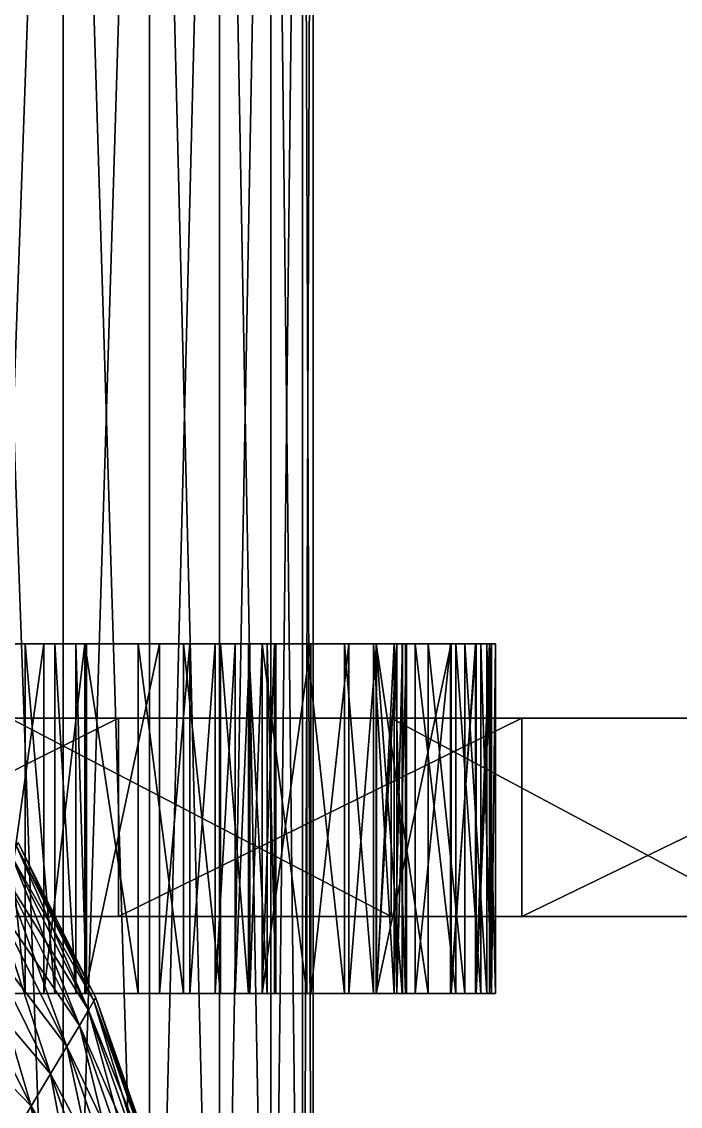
# Model space of a CAD drawing. Header units: metres. Extents: x -1.48 to 1.48, y -3.04 to 2.
# Drawn here: x -0.9249 to -0.6426, y -0.1244 to 0.3405 of the extents above; entities that cross this region are included whole.
import ezdxf

# ---------------------------------------------------------------- set-up
doc = ezdxf.new("R2010")
doc.units = ezdxf.units.M

msp = doc.modelspace()

# ---------------------------------------------------------------- linework, layer by layer
at = {"layer": 'Cylinder 3'}
for points in [[(-0.90716, -0.428, -0.51081), (-0.95, 0.772, -0.54081), (-0.95, -0.428, -0.54081)], [(-0.90716, -0.428, -0.51081), (-0.90716, 0.772, -0.51081), (-0.95, 0.772, -0.54081)], [(-0.95, -0.428, -0.02119), (-0.90716, 0.772, -0.05119), (-0.90716, -0.428, -0.05119)], [(-0.95, -0.428, -0.02119), (-0.95, 0.772, -0.02119), (-0.90716, 0.772, -0.05119)], [(-0.87019, -0.428, -0.47384), (-0.90716, 0.772, -0.51081), (-0.90716, -0.428, -0.51081)], [(-0.87019, -0.428, -0.47384), (-0.87019, 0.772, -0.47384), (-0.90716, 0.772, -0.51081)], [(-0.90716, -0.428, -0.05119), (-0.87019, 0.772, -0.08816), (-0.87019, -0.428, -0.08816)], [(-0.90716, -0.428, -0.05119), (-0.90716, 0.772, -0.05119), (-0.87019, 0.772, -0.08816)], [(-0.84019, -0.428, -0.431), (-0.87019, 0.772, -0.47384), (-0.87019, -0.428, -0.47384)], [(-0.84019, -0.428, -0.431), (-0.84019, 0.772, -0.431), (-0.87019, 0.772, -0.47384)], [(-0.87019, -0.428, -0.08816), (-0.84019, 0.772, -0.131), (-0.84019, -0.428, -0.131)], [(-0.87019, -0.428, -0.08816), (-0.87019, 0.772, -0.08816), (-0.84019, 0.772, -0.131)], [(-0.81809, -0.428, -0.38361), (-0.84019, 0.772, -0.431), (-0.84019, -0.428, -0.431)], [(-0.81809, -0.428, -0.38361), (-0.81809, 0.772, -0.38361), (-0.84019, 0.772, -0.431)], [(-0.84019, -0.428, -0.131), (-0.81809, 0.772, -0.17839), (-0.81809, -0.428, -0.17839)], [(-0.84019, -0.428, -0.131), (-0.84019, 0.772, -0.131), (-0.81809, 0.772, -0.17839)], [(-0.80456, -0.428, -0.33309), (-0.81809, 0.772, -0.38361), (-0.81809, -0.428, -0.38361)], [(-0.80456, -0.428, -0.33309), (-0.80456, 0.772, -0.33309), (-0.81809, 0.772, -0.38361)], [(-0.81809, -0.428, -0.17839), (-0.80456, 0.772, -0.22891), (-0.80456, -0.428, -0.22891)], [(-0.81809, -0.428, -0.17839), (-0.81809, 0.772, -0.17839), (-0.80456, 0.772, -0.22891)], [(-0.8, -0.428, -0.281), (-0.80456, 0.772, -0.33309), (-0.80456, -0.428, -0.33309)], [(-0.8, -0.428, -0.281), (-0.8, 0.772, -0.281), (-0.80456, 0.772, -0.33309)], [(-0.80456, -0.428, -0.22891), (-0.8, 0.772, -0.281), (-0.8, -0.428, -0.281)], [(-0.80456, -0.428, -0.22891), (-0.80456, 0.772, -0.22891), (-0.8, 0.772, -0.281)]]:
    msp.add_3dface(points, dxfattribs=at)
at = {"layer": 'Prism 12'}
for points in [[(-1.05337, -0.04309, 0.18055), (-0.88351, 0.04191, 0.28601), (-0.88351, -0.04309, 0.28601)], [(-1.05337, -0.04309, 0.18055), (-1.05337, 0.04191, 0.18055), (-0.88351, 0.04191, 0.28601)], [(-0.88351, 0.04191, 0.28601), (-1.05337, 0.04191, 0.18055), (-0.9301, 0.04191, 0.06367)], [(-0.76653, -0.04309, 0.16913), (-0.9301, 0.04191, 0.06367), (-0.9301, -0.04309, 0.06367)], [(-0.76653, -0.04309, 0.16913), (-0.76653, 0.04191, 0.16913), (-0.9301, 0.04191, 0.06367)], [(-0.88351, 0.04191, 0.28601), (-0.9301, 0.04191, 0.06367), (-0.76653, 0.04191, 0.16913)], [(-0.88351, -0.04309, 0.28601), (-0.71055, 0.04191, 0.3723), (-0.71055, -0.04309, 0.3723)], [(-0.88351, -0.04309, 0.28601), (-0.88351, 0.04191, 0.28601), (-0.71055, 0.04191, 0.3723)], [(-0.88351, 0.04191, 0.28601), (-0.76653, 0.04191, 0.16913), (-0.71055, 0.04191, 0.3723)], [(-0.60762, -0.04309, 0.25542), (-0.76653, 0.04191, 0.16913), (-0.76653, -0.04309, 0.16913)], [(-0.60762, -0.04309, 0.25542), (-0.60762, 0.04191, 0.25542), (-0.76653, 0.04191, 0.16913)], [(-0.60762, 0.04191, 0.25542), (-0.71055, 0.04191, 0.3723), (-0.76653, 0.04191, 0.16913)], [(-0.71055, -0.04309, 0.3723), (-0.53509, 0.04191, 0.43941), (-0.53509, -0.04309, 0.43941)], [(-0.71055, -0.04309, 0.3723), (-0.71055, 0.04191, 0.3723), (-0.53509, 0.04191, 0.43941)], [(-0.71055, 0.04191, 0.3723), (-0.60762, 0.04191, 0.25542), (-0.53509, 0.04191, 0.43941)], [(-1.05337, -0.04309, 0.18055), (-0.88351, -0.04309, 0.28601), (-0.9301, -0.04309, 0.06367)], [(-0.88351, -0.04309, 0.28601), (-0.76653, -0.04309, 0.16913), (-0.9301, -0.04309, 0.06367)], [(-0.88351, -0.04309, 0.28601), (-0.71055, -0.04309, 0.3723), (-0.76653, -0.04309, 0.16913)], [(-0.60762, -0.04309, 0.25542), (-0.76653, -0.04309, 0.16913), (-0.71055, -0.04309, 0.3723)], [(-0.71055, -0.04309, 0.3723), (-0.53509, -0.04309, 0.43941), (-0.60762, -0.04309, 0.25542)]]:
    msp.add_3dface(points, dxfattribs=at)
at = {"layer": 'Prism 9'}
for points in [[(-0.89795, 0.07389, -0.5591), (-0.99378, 0.07389, -0.60793), (-0.9749, 0.07389, -0.61634)], [(-0.75625, 0.07389, -0.281), (-0.99378, 0.07389, -0.60793), (-0.77307, 0.07389, -0.38722)], [(-0.99378, 0.07389, -0.60793), (-0.89795, 0.07389, -0.5591), (-0.77307, 0.07389, -0.38722)], [(-0.99378, 0.07389, 0.04593), (-0.75625, 0.07389, -0.281), (-0.77307, 0.07389, -0.17478)], [(-0.99378, 0.07389, 0.04593), (-0.89795, 0.07389, -0.0029), (-0.91544, 0.07389, 0.03479)], [(-0.97717, 0.07389, 0.05705), (-0.99378, 0.07389, 0.04593), (-0.91544, 0.07389, 0.03479)], [(-0.77307, 0.07389, -0.17478), (-0.89795, 0.07389, -0.0029), (-0.99378, 0.07389, 0.04593)], [(-0.75625, 0.07389, -0.281), (-0.99378, 0.07389, 0.04593), (-0.99378, 0.07389, -0.60793)], [(-0.91544, 0.07389, 0.03479), (-0.93647, 0.07389, 0.05765), (-0.97717, 0.07389, 0.05705)], [(-0.9749, 0.07389, -0.61634), (-0.95633, 0.07389, -0.61907), (-0.89795, 0.07389, -0.5591)], [(-0.95633, 0.07389, -0.61907), (-0.9389, 0.07389, -0.61688), (-0.89795, 0.07389, -0.5591)], [(-0.92344, -0.07611, -0.61053), (-0.9389, 0.07389, -0.61688), (-0.9389, -0.07611, -0.61688)], [(-0.92344, -0.07611, -0.61053), (-0.92344, 0.07389, -0.61053), (-0.9389, 0.07389, -0.61688)], [(-0.92344, 0.07389, -0.61053), (-0.89795, 0.07389, -0.5591), (-0.9389, 0.07389, -0.61688)], [(-0.93647, -0.07611, 0.05765), (-0.91544, 0.07389, 0.03479), (-0.91544, -0.07611, 0.03479)], [(-0.93647, -0.07611, 0.05765), (-0.93647, 0.07389, 0.05765), (-0.91544, 0.07389, 0.03479)], [(-0.91079, -0.07611, -0.60082), (-0.92344, 0.07389, -0.61053), (-0.92344, -0.07611, -0.61053)], [(-0.91079, -0.07611, -0.60082), (-0.91079, 0.07389, -0.60082), (-0.92344, 0.07389, -0.61053)], [(-0.89795, 0.07389, -0.5591), (-0.92344, 0.07389, -0.61053), (-0.91079, 0.07389, -0.60082)], [(-0.91544, -0.07611, 0.03479), (-0.89795, 0.07389, -0.0029), (-0.89795, -0.07611, -0.0029)], [(-0.91544, -0.07611, 0.03479), (-0.91544, 0.07389, 0.03479), (-0.89795, 0.07389, -0.0029)], [(-0.90177, -0.07611, -0.58849), (-0.91079, 0.07389, -0.60082), (-0.91079, -0.07611, -0.60082)], [(-0.90177, -0.07611, -0.58849), (-0.90177, 0.07389, -0.58849), (-0.91079, 0.07389, -0.60082)], [(-0.89795, 0.07389, -0.5591), (-0.91079, 0.07389, -0.60082), (-0.90177, 0.07389, -0.58849)], [(-0.89721, -0.07611, -0.57433), (-0.90177, 0.07389, -0.58849), (-0.90177, -0.07611, -0.58849)], [(-0.89721, -0.07611, -0.57433), (-0.89721, 0.07389, -0.57433), (-0.90177, 0.07389, -0.58849)], [(-0.89795, 0.07389, -0.5591), (-0.90177, 0.07389, -0.58849), (-0.89721, 0.07389, -0.57433)], [(-0.89795, -0.07611, -0.5591), (-0.89721, 0.07389, -0.57433), (-0.89721, -0.07611, -0.57433)], [(-0.89795, -0.07611, -0.5591), (-0.89795, 0.07389, -0.5591), (-0.89721, 0.07389, -0.57433)], [(-0.87509, -0.07611, -0.56212), (-0.89795, 0.07389, -0.5591), (-0.89795, -0.07611, -0.5591)], [(-0.87509, -0.07611, -0.56212), (-0.87509, 0.07389, -0.56212), (-0.89795, 0.07389, -0.5591)], [(-0.89795, -0.07611, -0.0029), (-0.86588, 0.07389, 0.00061), (-0.86588, -0.07611, 0.00061)], [(-0.89795, -0.07611, -0.0029), (-0.89795, 0.07389, -0.0029), (-0.86588, 0.07389, 0.00061)], [(-0.77307, 0.07389, -0.38722), (-0.89795, 0.07389, -0.5591), (-0.8219, 0.07389, -0.48305)], [(-0.8219, 0.07389, -0.48305), (-0.89795, 0.07389, -0.5591), (-0.87509, 0.07389, -0.56212)], [(-0.89795, 0.07389, -0.0029), (-0.8219, 0.07389, -0.07895), (-0.82718, 0.07389, -0.03223)], [(-0.89795, 0.07389, -0.0029), (-0.82718, 0.07389, -0.03223), (-0.86588, 0.07389, 0.00061)], [(-0.89795, 0.07389, -0.0029), (-0.77307, 0.07389, -0.17478), (-0.8219, 0.07389, -0.07895)], [(-0.85563, -0.07611, -0.55919), (-0.87509, 0.07389, -0.56212), (-0.87509, -0.07611, -0.56212)], [(-0.85563, -0.07611, -0.55919), (-0.85563, 0.07389, -0.55919), (-0.87509, 0.07389, -0.56212)], [(-0.8219, 0.07389, -0.48305), (-0.87509, 0.07389, -0.56212), (-0.85563, 0.07389, -0.55919)], [(-0.86588, -0.07611, 0.00061), (-0.8529, 0.07389, -0.00164), (-0.8529, -0.07611, -0.00164)], [(-0.86588, -0.07611, 0.00061), (-0.86588, 0.07389, 0.00061), (-0.8529, 0.07389, -0.00164)], [(-0.82718, 0.07389, -0.03223), (-0.83346, 0.07389, -0.01742), (-0.86588, 0.07389, 0.00061)], [(-0.8529, 0.07389, -0.00164), (-0.86588, 0.07389, 0.00061), (-0.83346, 0.07389, -0.01742)], [(-0.83978, -0.07611, -0.55151), (-0.85563, 0.07389, -0.55919), (-0.85563, -0.07611, -0.55919)], [(-0.83978, -0.07611, -0.55151), (-0.83978, 0.07389, -0.55151), (-0.85563, 0.07389, -0.55919)], [(-0.8219, 0.07389, -0.48305), (-0.85563, 0.07389, -0.55919), (-0.83978, 0.07389, -0.55151)], [(-0.8529, -0.07611, -0.00164), (-0.84206, 0.07389, -0.00744), (-0.84206, -0.07611, -0.00744)], [(-0.8529, -0.07611, -0.00164), (-0.8529, 0.07389, -0.00164), (-0.84206, 0.07389, -0.00744)], [(-0.83346, 0.07389, -0.01742), (-0.84206, 0.07389, -0.00744), (-0.8529, 0.07389, -0.00164)], [(-0.84206, -0.07611, -0.00744), (-0.83346, 0.07389, -0.01742), (-0.83346, -0.07611, -0.01742)], [(-0.84206, -0.07611, -0.00744), (-0.84206, 0.07389, -0.00744), (-0.83346, 0.07389, -0.01742)], [(-0.82774, -0.07611, -0.54024), (-0.83978, 0.07389, -0.55151), (-0.83978, -0.07611, -0.55151)], [(-0.82774, -0.07611, -0.54024), (-0.82774, 0.07389, -0.54024), (-0.83978, 0.07389, -0.55151)], [(-0.83978, 0.07389, -0.55151), (-0.82774, 0.07389, -0.54024), (-0.8219, 0.07389, -0.48305)], [(-0.83346, -0.07611, -0.01742), (-0.82718, 0.07389, -0.03223), (-0.82718, -0.07611, -0.03223)], [(-0.83346, -0.07611, -0.01742), (-0.83346, 0.07389, -0.01742), (-0.82718, 0.07389, -0.03223)], [(-0.81973, -0.07611, -0.52657), (-0.82774, 0.07389, -0.54024), (-0.82774, -0.07611, -0.54024)], [(-0.81973, -0.07611, -0.52657), (-0.81973, 0.07389, -0.52657), (-0.82774, 0.07389, -0.54024)], [(-0.8219, 0.07389, -0.48305), (-0.82774, 0.07389, -0.54024), (-0.81973, 0.07389, -0.52657)], [(-0.82718, -0.07611, -0.03223), (-0.8219, 0.07389, -0.07895), (-0.8219, -0.07611, -0.07895)], [(-0.82718, -0.07611, -0.03223), (-0.82718, 0.07389, -0.03223), (-0.8219, 0.07389, -0.07895)], [(-0.8219, -0.07611, -0.48305), (-0.8166, 0.07389, -0.4968), (-0.8166, -0.07611, -0.4968)], [(-0.8219, -0.07611, -0.48305), (-0.8219, 0.07389, -0.48305), (-0.8166, 0.07389, -0.4968)], [(-0.80268, -0.07611, -0.4808), (-0.8219, 0.07389, -0.48305), (-0.8219, -0.07611, -0.48305)], [(-0.80268, -0.07611, -0.4808), (-0.80268, 0.07389, -0.4808), (-0.8219, 0.07389, -0.48305)], [(-0.8219, -0.07611, -0.07895), (-0.80098, 0.07389, -0.08192), (-0.80098, -0.07611, -0.08192)], [(-0.8219, -0.07611, -0.07895), (-0.8219, 0.07389, -0.07895), (-0.80098, 0.07389, -0.08192)], [(-0.8219, 0.07389, -0.48305), (-0.81595, 0.07389, -0.5117), (-0.8166, 0.07389, -0.4968)], [(-0.81595, 0.07389, -0.5117), (-0.8219, 0.07389, -0.48305), (-0.81973, 0.07389, -0.52657)], [(-0.8219, 0.07389, -0.48305), (-0.80268, 0.07389, -0.4808), (-0.76409, 0.07389, -0.40568)], [(-0.76409, 0.07389, -0.40568), (-0.77307, 0.07389, -0.38722), (-0.8219, 0.07389, -0.48305)], [(-0.76193, 0.07389, -0.13635), (-0.80098, 0.07389, -0.08192), (-0.8219, 0.07389, -0.07895)], [(-0.77307, 0.07389, -0.17478), (-0.76193, 0.07389, -0.13635), (-0.8219, 0.07389, -0.07895)], [(-0.81595, -0.07611, -0.5117), (-0.81973, 0.07389, -0.52657), (-0.81973, -0.07611, -0.52657)], [(-0.81595, -0.07611, -0.5117), (-0.81595, 0.07389, -0.5117), (-0.81973, 0.07389, -0.52657)], [(-0.8166, -0.07611, -0.4968), (-0.81595, 0.07389, -0.5117), (-0.81595, -0.07611, -0.5117)], [(-0.8166, -0.07611, -0.4968), (-0.8166, 0.07389, -0.4968), (-0.81595, 0.07389, -0.5117)], [(-0.78665, -0.07611, -0.47483), (-0.80268, 0.07389, -0.4808), (-0.80268, -0.07611, -0.4808)], [(-0.78665, -0.07611, -0.47483), (-0.78665, 0.07389, -0.47483), (-0.80268, 0.07389, -0.4808)], [(-0.80268, 0.07389, -0.4808), (-0.78665, 0.07389, -0.47483), (-0.75998, 0.07389, -0.42321)], [(-0.75998, 0.07389, -0.42321), (-0.76409, 0.07389, -0.40568), (-0.80268, 0.07389, -0.4808)], [(-0.80098, -0.07611, -0.08192), (-0.7847, 0.07389, -0.08765), (-0.7847, -0.07611, -0.08765)], [(-0.80098, -0.07611, -0.08192), (-0.80098, 0.07389, -0.08192), (-0.7847, 0.07389, -0.08765)], [(-0.76193, 0.07389, -0.13635), (-0.7847, 0.07389, -0.08765), (-0.80098, 0.07389, -0.08192)], [(-0.77408, -0.07611, -0.46563), (-0.78665, 0.07389, -0.47483), (-0.78665, -0.07611, -0.47483)], [(-0.77408, -0.07611, -0.46563), (-0.77408, 0.07389, -0.46563), (-0.78665, 0.07389, -0.47483)], [(-0.75998, 0.07389, -0.42321), (-0.78665, 0.07389, -0.47483), (-0.76046, 0.07389, -0.43935)], [(-0.77408, 0.07389, -0.46563), (-0.76046, 0.07389, -0.43935), (-0.78665, 0.07389, -0.47483)], [(-0.7847, -0.07611, -0.08765), (-0.77286, 0.07389, -0.09606), (-0.77286, -0.07611, -0.09606)], [(-0.7847, -0.07611, -0.08765), (-0.7847, 0.07389, -0.08765), (-0.77286, 0.07389, -0.09606)], [(-0.7847, 0.07389, -0.08765), (-0.76193, 0.07389, -0.13635), (-0.76168, 0.07389, -0.12051)], [(-0.77286, 0.07389, -0.09606), (-0.7847, 0.07389, -0.08765), (-0.76168, 0.07389, -0.12051)], [(-0.76526, -0.07611, -0.45365), (-0.77408, 0.07389, -0.46563), (-0.77408, -0.07611, -0.46563)], [(-0.76526, -0.07611, -0.45365), (-0.76526, 0.07389, -0.45365), (-0.77408, 0.07389, -0.46563)], [(-0.76046, 0.07389, -0.43935), (-0.77408, 0.07389, -0.46563), (-0.76526, 0.07389, -0.45365)], [(-0.77307, -0.07611, -0.38722), (-0.76409, 0.07389, -0.40568), (-0.76409, -0.07611, -0.40568)], [(-0.77307, -0.07611, -0.38722), (-0.77307, 0.07389, -0.38722), (-0.76409, 0.07389, -0.40568)], [(-0.75072, -0.07611, -0.37936), (-0.77307, 0.07389, -0.38722), (-0.77307, -0.07611, -0.38722)], [(-0.75072, -0.07611, -0.37936), (-0.75072, 0.07389, -0.37936), (-0.77307, 0.07389, -0.38722)], [(-0.77307, -0.07611, -0.17478), (-0.74089, 0.07389, -0.19371), (-0.74089, -0.07611, -0.19371)], [(-0.77307, -0.07611, -0.17478), (-0.77307, 0.07389, -0.17478), (-0.74089, 0.07389, -0.19371)], [(-0.76193, -0.07611, -0.13635), (-0.77307, 0.07389, -0.17478), (-0.77307, -0.07611, -0.17478)], [(-0.76193, -0.07611, -0.13635), (-0.76193, 0.07389, -0.13635), (-0.77307, 0.07389, -0.17478)], [(-0.77307, 0.07389, -0.38722), (-0.75072, 0.07389, -0.37936), (-0.74119, 0.07389, -0.29388)], [(-0.77307, 0.07389, -0.38722), (-0.74119, 0.07389, -0.29388), (-0.75625, 0.07389, -0.281)], [(-0.75625, 0.07389, -0.281), (-0.73891, 0.07389, -0.26527), (-0.77307, 0.07389, -0.17478)], [(-0.74089, 0.07389, -0.19371), (-0.77307, 0.07389, -0.17478), (-0.73891, 0.07389, -0.26527)], [(-0.77286, -0.07611, -0.09606), (-0.76526, 0.07389, -0.10705), (-0.76526, -0.07611, -0.10705)], [(-0.77286, -0.07611, -0.09606), (-0.77286, 0.07389, -0.09606), (-0.76526, 0.07389, -0.10705)], [(-0.76526, 0.07389, -0.10705), (-0.77286, 0.07389, -0.09606), (-0.76168, 0.07389, -0.12051)], [(-0.76046, -0.07611, -0.43935), (-0.76526, 0.07389, -0.45365), (-0.76526, -0.07611, -0.45365)], [(-0.76046, -0.07611, -0.43935), (-0.76046, 0.07389, -0.43935), (-0.76526, 0.07389, -0.45365)], [(-0.76526, -0.07611, -0.10705), (-0.76168, 0.07389, -0.12051), (-0.76168, -0.07611, -0.12051)], [(-0.76526, -0.07611, -0.10705), (-0.76526, 0.07389, -0.10705), (-0.76168, 0.07389, -0.12051)], [(-0.76409, -0.07611, -0.40568), (-0.75998, 0.07389, -0.42321), (-0.75998, -0.07611, -0.42321)], [(-0.76409, -0.07611, -0.40568), (-0.76409, 0.07389, -0.40568), (-0.75998, 0.07389, -0.42321)], [(-0.76168, -0.07611, -0.12051), (-0.76193, 0.07389, -0.13635), (-0.76193, -0.07611, -0.13635)], [(-0.76168, -0.07611, -0.12051), (-0.76168, 0.07389, -0.12051), (-0.76193, 0.07389, -0.13635)], [(-0.75998, -0.07611, -0.42321), (-0.76046, 0.07389, -0.43935), (-0.76046, -0.07611, -0.43935)], [(-0.75998, -0.07611, -0.42321), (-0.75998, 0.07389, -0.42321), (-0.76046, 0.07389, -0.43935)], [(-0.75625, -0.07611, -0.281), (-0.74119, 0.07389, -0.29388), (-0.74119, -0.07611, -0.29388)], [(-0.75625, -0.07611, -0.281), (-0.75625, 0.07389, -0.281), (-0.74119, 0.07389, -0.29388)], [(-0.73891, -0.07611, -0.26527), (-0.75625, 0.07389, -0.281), (-0.75625, -0.07611, -0.281)], [(-0.73891, -0.07611, -0.26527), (-0.73891, 0.07389, -0.26527), (-0.75625, 0.07389, -0.281)], [(-0.73503, -0.07611, -0.36829), (-0.75072, 0.07389, -0.37936), (-0.75072, -0.07611, -0.37936)], [(-0.73503, -0.07611, -0.36829), (-0.73503, 0.07389, -0.36829), (-0.75072, 0.07389, -0.37936)], [(-0.75072, 0.07389, -0.37936), (-0.73503, 0.07389, -0.36829), (-0.72357, 0.07389, -0.32414)], [(-0.72357, 0.07389, -0.32414), (-0.73015, 0.07389, -0.30854), (-0.75072, 0.07389, -0.37936)], [(-0.75072, 0.07389, -0.37936), (-0.73015, 0.07389, -0.30854), (-0.74119, 0.07389, -0.29388)], [(-0.74119, -0.07611, -0.29388), (-0.73015, 0.07389, -0.30854), (-0.73015, -0.07611, -0.30854)], [(-0.74119, -0.07611, -0.29388), (-0.74119, 0.07389, -0.29388), (-0.73015, 0.07389, -0.30854)], [(-0.74089, -0.07611, -0.19371), (-0.73045, 0.07389, -0.20593), (-0.73045, -0.07611, -0.20593)], [(-0.74089, -0.07611, -0.19371), (-0.74089, 0.07389, -0.19371), (-0.73045, 0.07389, -0.20593)], [(-0.73891, 0.07389, -0.26527), (-0.72819, 0.07389, -0.24955), (-0.74089, 0.07389, -0.19371)], [(-0.74089, 0.07389, -0.19371), (-0.72819, 0.07389, -0.24955), (-0.73045, 0.07389, -0.20593)], [(-0.72819, -0.07611, -0.24955), (-0.73891, 0.07389, -0.26527), (-0.73891, -0.07611, -0.26527)], [(-0.72819, -0.07611, -0.24955), (-0.72819, 0.07389, -0.24955), (-0.73891, 0.07389, -0.26527)], [(-0.72557, -0.07611, -0.35485), (-0.73503, 0.07389, -0.36829), (-0.73503, -0.07611, -0.36829)], [(-0.72557, -0.07611, -0.35485), (-0.72557, 0.07389, -0.35485), (-0.73503, 0.07389, -0.36829)], [(-0.73503, 0.07389, -0.36829), (-0.72557, 0.07389, -0.35485), (-0.72189, 0.07389, -0.33985)], [(-0.72357, 0.07389, -0.32414), (-0.73503, 0.07389, -0.36829), (-0.72189, 0.07389, -0.33985)], [(-0.73045, -0.07611, -0.20593), (-0.7245, 0.07389, -0.21954), (-0.7245, -0.07611, -0.21954)], [(-0.73045, -0.07611, -0.20593), (-0.73045, 0.07389, -0.20593), (-0.7245, 0.07389, -0.21954)], [(-0.7245, 0.07389, -0.21954), (-0.73045, 0.07389, -0.20593), (-0.72357, 0.07389, -0.2342)], [(-0.73045, 0.07389, -0.20593), (-0.72819, 0.07389, -0.24955), (-0.72357, 0.07389, -0.2342)], [(-0.73015, -0.07611, -0.30854), (-0.72357, 0.07389, -0.32414), (-0.72357, -0.07611, -0.32414)], [(-0.73015, -0.07611, -0.30854), (-0.73015, 0.07389, -0.30854), (-0.72357, 0.07389, -0.32414)], [(-0.72357, -0.07611, -0.2342), (-0.72819, 0.07389, -0.24955), (-0.72819, -0.07611, -0.24955)], [(-0.72357, -0.07611, -0.2342), (-0.72357, 0.07389, -0.2342), (-0.72819, 0.07389, -0.24955)], [(-0.72189, -0.07611, -0.33985), (-0.72557, 0.07389, -0.35485), (-0.72557, -0.07611, -0.35485)], [(-0.72189, -0.07611, -0.33985), (-0.72189, 0.07389, -0.33985), (-0.72557, 0.07389, -0.35485)], [(-0.7245, -0.07611, -0.21954), (-0.72357, 0.07389, -0.2342), (-0.72357, -0.07611, -0.2342)], [(-0.7245, -0.07611, -0.21954), (-0.7245, 0.07389, -0.21954), (-0.72357, 0.07389, -0.2342)], [(-0.72357, -0.07611, -0.32414), (-0.72189, 0.07389, -0.33985), (-0.72189, -0.07611, -0.33985)], [(-0.72357, -0.07611, -0.32414), (-0.72357, 0.07389, -0.32414), (-0.72189, 0.07389, -0.33985)], [(-0.99378, -0.07611, -0.60793), (-0.89795, -0.07611, -0.5591), (-0.9749, -0.07611, -0.61634)], [(-0.89795, -0.07611, -0.5591), (-0.99378, -0.07611, -0.60793), (-0.77307, -0.07611, -0.38722)], [(-0.77307, -0.07611, -0.38722), (-0.99378, -0.07611, -0.60793), (-0.75625, -0.07611, -0.281)], [(-0.99378, -0.07611, 0.04593), (-0.91544, -0.07611, 0.03479), (-0.89795, -0.07611, -0.0029)], [(-0.91544, -0.07611, 0.03479), (-0.99378, -0.07611, 0.04593), (-0.97717, -0.07611, 0.05705)], [(-0.99378, -0.07611, 0.04593), (-0.89795, -0.07611, -0.0029), (-0.77307, -0.07611, -0.17478)], [(-0.99378, -0.07611, 0.04593), (-0.75625, -0.07611, -0.281), (-0.99378, -0.07611, -0.60793)], [(-0.75625, -0.07611, -0.281), (-0.99378, -0.07611, 0.04593), (-0.77307, -0.07611, -0.17478)], [(-0.97717, -0.07611, 0.05705), (-0.93647, -0.07611, 0.05765), (-0.91544, -0.07611, 0.03479)], [(-0.89795, -0.07611, -0.5591), (-0.95633, -0.07611, -0.61907), (-0.9749, -0.07611, -0.61634)], [(-0.9389, -0.07611, -0.61688), (-0.95633, -0.07611, -0.61907), (-0.89795, -0.07611, -0.5591)], [(-0.9389, -0.07611, -0.61688), (-0.89795, -0.07611, -0.5591), (-0.92344, -0.07611, -0.61053)], [(-0.92344, -0.07611, -0.61053), (-0.89795, -0.07611, -0.5591), (-0.91079, -0.07611, -0.60082)], [(-0.89795, -0.07611, -0.5591), (-0.90177, -0.07611, -0.58849), (-0.91079, -0.07611, -0.60082)], [(-0.90177, -0.07611, -0.58849), (-0.89795, -0.07611, -0.5591), (-0.89721, -0.07611, -0.57433)], [(-0.8219, -0.07611, -0.48305), (-0.87509, -0.07611, -0.56212), (-0.89795, -0.07611, -0.5591)], [(-0.89795, -0.07611, -0.5591), (-0.77307, -0.07611, -0.38722), (-0.8219, -0.07611, -0.48305)], [(-0.89795, -0.07611, -0.0029), (-0.86588, -0.07611, 0.00061), (-0.82718, -0.07611, -0.03223)], [(-0.82718, -0.07611, -0.03223), (-0.8219, -0.07611, -0.07895), (-0.89795, -0.07611, -0.0029)], [(-0.77307, -0.07611, -0.17478), (-0.89795, -0.07611, -0.0029), (-0.8219, -0.07611, -0.07895)], [(-0.87509, -0.07611, -0.56212), (-0.8219, -0.07611, -0.48305), (-0.85563, -0.07611, -0.55919)], [(-0.86588, -0.07611, 0.00061), (-0.83346, -0.07611, -0.01742), (-0.82718, -0.07611, -0.03223)], [(-0.86588, -0.07611, 0.00061), (-0.8529, -0.07611, -0.00164), (-0.83346, -0.07611, -0.01742)], [(-0.8219, -0.07611, -0.48305), (-0.83978, -0.07611, -0.55151), (-0.85563, -0.07611, -0.55919)], [(-0.84206, -0.07611, -0.00744), (-0.83346, -0.07611, -0.01742), (-0.8529, -0.07611, -0.00164)], [(-0.83978, -0.07611, -0.55151), (-0.8219, -0.07611, -0.48305), (-0.82774, -0.07611, -0.54024)], [(-0.81973, -0.07611, -0.52657), (-0.82774, -0.07611, -0.54024), (-0.8219, -0.07611, -0.48305)], [(-0.8219, -0.07611, -0.48305), (-0.8166, -0.07611, -0.4968), (-0.81595, -0.07611, -0.5117)], [(-0.76409, -0.07611, -0.40568), (-0.80268, -0.07611, -0.4808), (-0.8219, -0.07611, -0.48305)], [(-0.81973, -0.07611, -0.52657), (-0.8219, -0.07611, -0.48305), (-0.81595, -0.07611, -0.5117)], [(-0.76409, -0.07611, -0.40568), (-0.8219, -0.07611, -0.48305), (-0.77307, -0.07611, -0.38722)], [(-0.76193, -0.07611, -0.13635), (-0.77307, -0.07611, -0.17478), (-0.8219, -0.07611, -0.07895)], [(-0.80098, -0.07611, -0.08192), (-0.76193, -0.07611, -0.13635), (-0.8219, -0.07611, -0.07895)], [(-0.78665, -0.07611, -0.47483), (-0.80268, -0.07611, -0.4808), (-0.75998, -0.07611, -0.42321)], [(-0.76409, -0.07611, -0.40568), (-0.75998, -0.07611, -0.42321), (-0.80268, -0.07611, -0.4808)], [(-0.76193, -0.07611, -0.13635), (-0.80098, -0.07611, -0.08192), (-0.7847, -0.07611, -0.08765)], [(-0.78665, -0.07611, -0.47483), (-0.76046, -0.07611, -0.43935), (-0.77408, -0.07611, -0.46563)], [(-0.76046, -0.07611, -0.43935), (-0.78665, -0.07611, -0.47483), (-0.75998, -0.07611, -0.42321)], [(-0.77286, -0.07611, -0.09606), (-0.76168, -0.07611, -0.12051), (-0.7847, -0.07611, -0.08765)], [(-0.76193, -0.07611, -0.13635), (-0.7847, -0.07611, -0.08765), (-0.76168, -0.07611, -0.12051)], [(-0.76046, -0.07611, -0.43935), (-0.76526, -0.07611, -0.45365), (-0.77408, -0.07611, -0.46563)], [(-0.74119, -0.07611, -0.29388), (-0.75072, -0.07611, -0.37936), (-0.77307, -0.07611, -0.38722)], [(-0.73891, -0.07611, -0.26527), (-0.75625, -0.07611, -0.281), (-0.77307, -0.07611, -0.17478)], [(-0.77307, -0.07611, -0.38722), (-0.75625, -0.07611, -0.281), (-0.74119, -0.07611, -0.29388)], [(-0.73891, -0.07611, -0.26527), (-0.77307, -0.07611, -0.17478), (-0.74089, -0.07611, -0.19371)], [(-0.76526, -0.07611, -0.10705), (-0.76168, -0.07611, -0.12051), (-0.77286, -0.07611, -0.09606)], [(-0.73503, -0.07611, -0.36829), (-0.75072, -0.07611, -0.37936), (-0.72357, -0.07611, -0.32414)], [(-0.75072, -0.07611, -0.37936), (-0.74119, -0.07611, -0.29388), (-0.73015, -0.07611, -0.30854)], [(-0.75072, -0.07611, -0.37936), (-0.73015, -0.07611, -0.30854), (-0.72357, -0.07611, -0.32414)], [(-0.74089, -0.07611, -0.19371), (-0.72819, -0.07611, -0.24955), (-0.73891, -0.07611, -0.26527)], [(-0.74089, -0.07611, -0.19371), (-0.73045, -0.07611, -0.20593), (-0.72819, -0.07611, -0.24955)], [(-0.73503, -0.07611, -0.36829), (-0.72189, -0.07611, -0.33985), (-0.72557, -0.07611, -0.35485)], [(-0.72357, -0.07611, -0.32414), (-0.72189, -0.07611, -0.33985), (-0.73503, -0.07611, -0.36829)], [(-0.72357, -0.07611, -0.2342), (-0.72819, -0.07611, -0.24955), (-0.73045, -0.07611, -0.20593)], [(-0.73045, -0.07611, -0.20593), (-0.7245, -0.07611, -0.21954), (-0.72357, -0.07611, -0.2342)]]:
    msp.add_3dface(points, dxfattribs=at)
at = {"layer": 'Sphere'}
for points in [[(-0.92908, -0.01762, -0.23411), (-0.92711, -0.01291, -0.25747), (-0.89396, -0.07922, -0.25747)], [(-0.92711, -0.01291, -0.30453), (-0.92908, -0.01762, -0.32788), (-0.89631, -0.08317, -0.32788)], [(-0.92711, -0.01291, -0.25747), (-0.92645, -0.01134, -0.281), (-0.89317, -0.07789, -0.281)], [(-0.92645, -0.01134, -0.281), (-0.92711, -0.01291, -0.30453), (-0.89396, -0.07922, -0.30453)], [(-0.92711, -0.01291, -0.25747), (-0.89317, -0.07789, -0.281), (-0.89396, -0.07922, -0.25747)], [(-0.92711, -0.01291, -0.30453), (-0.89631, -0.08317, -0.32788), (-0.89396, -0.07922, -0.30453)], [(-0.92645, -0.01134, -0.281), (-0.89396, -0.07922, -0.30453), (-0.89317, -0.07789, -0.281)], [(-0.93236, -0.02543, -0.21112), (-0.92908, -0.01762, -0.23411), (-0.89631, -0.08317, -0.23411)], [(-0.92908, -0.01762, -0.32788), (-0.93236, -0.02543, -0.35088), (-0.90022, -0.08972, -0.35088)], [(-0.92908, -0.01762, -0.23411), (-0.89396, -0.07922, -0.25747), (-0.89631, -0.08317, -0.23411)], [(-0.92908, -0.01762, -0.32788), (-0.90022, -0.08972, -0.35088), (-0.89631, -0.08317, -0.32788)], [(-0.93691, -0.03628, -0.18865), (-0.93236, -0.02543, -0.21112), (-0.90022, -0.08972, -0.21112)], [(-0.93236, -0.02543, -0.35088), (-0.93691, -0.03628, -0.37335), (-0.90564, -0.09883, -0.37335)], [(-0.93236, -0.02543, -0.21112), (-0.89631, -0.08317, -0.23411), (-0.90022, -0.08972, -0.21112)], [(-0.93236, -0.02543, -0.35088), (-0.90564, -0.09883, -0.37335), (-0.90022, -0.08972, -0.35088)], [(-0.94271, -0.05009, -0.16689), (-0.93691, -0.03628, -0.18865), (-0.90564, -0.09883, -0.18865)], [(-0.93691, -0.03628, -0.37335), (-0.94271, -0.05009, -0.39511), (-0.91255, -0.11042, -0.39511)], [(-0.93691, -0.03628, -0.18865), (-0.90022, -0.08972, -0.21112), (-0.90564, -0.09883, -0.18865)], [(-0.93691, -0.03628, -0.37335), (-0.91255, -0.11042, -0.39511), (-0.90564, -0.09883, -0.37335)], [(-0.9497, -0.06676, -0.146), (-0.94271, -0.05009, -0.16689), (-0.91255, -0.11042, -0.16689)], [(-0.94271, -0.05009, -0.39511), (-0.9497, -0.06676, -0.416), (-0.92088, -0.1244, -0.416)], [(-0.94271, -0.05009, -0.16689), (-0.90564, -0.09883, -0.18865), (-0.91255, -0.11042, -0.16689)], [(-0.94271, -0.05009, -0.39511), (-0.92088, -0.1244, -0.416), (-0.91255, -0.11042, -0.39511)], [(-0.95783, -0.08615, -0.12613), (-0.9497, -0.06676, -0.146), (-0.92088, -0.1244, -0.146)], [(-0.9497, -0.06676, -0.146), (-0.91255, -0.11042, -0.16689), (-0.92088, -0.1244, -0.146)], [(-0.9497, -0.06676, -0.416), (-0.93057, -0.14067, -0.43587), (-0.92088, -0.1244, -0.416)], [(-0.89396, -0.07922, -0.25747), (-0.89317, -0.07789, -0.281), (-0.86617, -0.155, -0.281)], [(-0.89317, -0.07789, -0.281), (-0.89396, -0.07922, -0.30453), (-0.86706, -0.15603, -0.30453)], [(-0.89317, -0.07789, -0.281), (-0.86706, -0.15603, -0.30453), (-0.86617, -0.155, -0.281)], [(-0.90022, -0.08972, -0.21112), (-0.89631, -0.08317, -0.23411), (-0.86973, -0.1591, -0.23411)], [(-0.89631, -0.08317, -0.32788), (-0.90022, -0.08972, -0.35088), (-0.87414, -0.1642, -0.35088)], [(-0.89631, -0.08317, -0.23411), (-0.89396, -0.07922, -0.25747), (-0.86706, -0.15603, -0.25747)], [(-0.89396, -0.07922, -0.30453), (-0.89631, -0.08317, -0.32788), (-0.86973, -0.1591, -0.32788)], [(-0.89631, -0.08317, -0.23411), (-0.86706, -0.15603, -0.25747), (-0.86973, -0.1591, -0.23411)], [(-0.89631, -0.08317, -0.32788), (-0.87414, -0.1642, -0.35088), (-0.86973, -0.1591, -0.32788)], [(-0.89396, -0.07922, -0.25747), (-0.86617, -0.155, -0.281), (-0.86706, -0.15603, -0.25747)], [(-0.89396, -0.07922, -0.30453), (-0.86973, -0.1591, -0.32788), (-0.86706, -0.15603, -0.30453)], [(-0.95783, -0.08615, -0.12613), (-0.92088, -0.1244, -0.146), (-0.93057, -0.14067, -0.12613)], [(-0.90564, -0.09883, -0.18865), (-0.90022, -0.08972, -0.21112), (-0.87414, -0.1642, -0.21112)], [(-0.90022, -0.08972, -0.35088), (-0.90564, -0.09883, -0.37335), (-0.88027, -0.17128, -0.37335)], [(-0.90022, -0.08972, -0.21112), (-0.86973, -0.1591, -0.23411), (-0.87414, -0.1642, -0.21112)], [(-0.90022, -0.08972, -0.35088), (-0.88027, -0.17128, -0.37335), (-0.87414, -0.1642, -0.35088)], [(-0.91255, -0.11042, -0.16689), (-0.90564, -0.09883, -0.18865), (-0.88027, -0.17128, -0.18865)], [(-0.90564, -0.09883, -0.37335), (-0.91255, -0.11042, -0.39511), (-0.88808, -0.1803, -0.39511)], [(-0.90564, -0.09883, -0.18865), (-0.87414, -0.1642, -0.21112), (-0.88027, -0.17128, -0.18865)], [(-0.90564, -0.09883, -0.37335), (-0.88808, -0.1803, -0.39511), (-0.88027, -0.17128, -0.37335)], [(-0.92088, -0.1244, -0.146), (-0.91255, -0.11042, -0.16689), (-0.88808, -0.1803, -0.16689)], [(-0.91255, -0.11042, -0.39511), (-0.92088, -0.1244, -0.416), (-0.8975, -0.19117, -0.416)], [(-0.91255, -0.11042, -0.16689), (-0.88027, -0.17128, -0.18865), (-0.88808, -0.1803, -0.16689)], [(-0.91255, -0.11042, -0.39511), (-0.8975, -0.19117, -0.416), (-0.88808, -0.1803, -0.39511)], [(-0.93057, -0.14067, -0.12613), (-0.92088, -0.1244, -0.146), (-0.8975, -0.19117, -0.146)], [(-0.92088, -0.1244, -0.416), (-0.93057, -0.14067, -0.43587), (-0.90846, -0.20383, -0.43587)], [(-0.92088, -0.1244, -0.146), (-0.88808, -0.1803, -0.16689), (-0.8975, -0.19117, -0.146)], [(-0.92088, -0.1244, -0.416), (-0.90846, -0.20383, -0.43587), (-0.8975, -0.19117, -0.416)]]:
    msp.add_3dface(points, dxfattribs=at)

doc.saveas('drawing.dxf')
